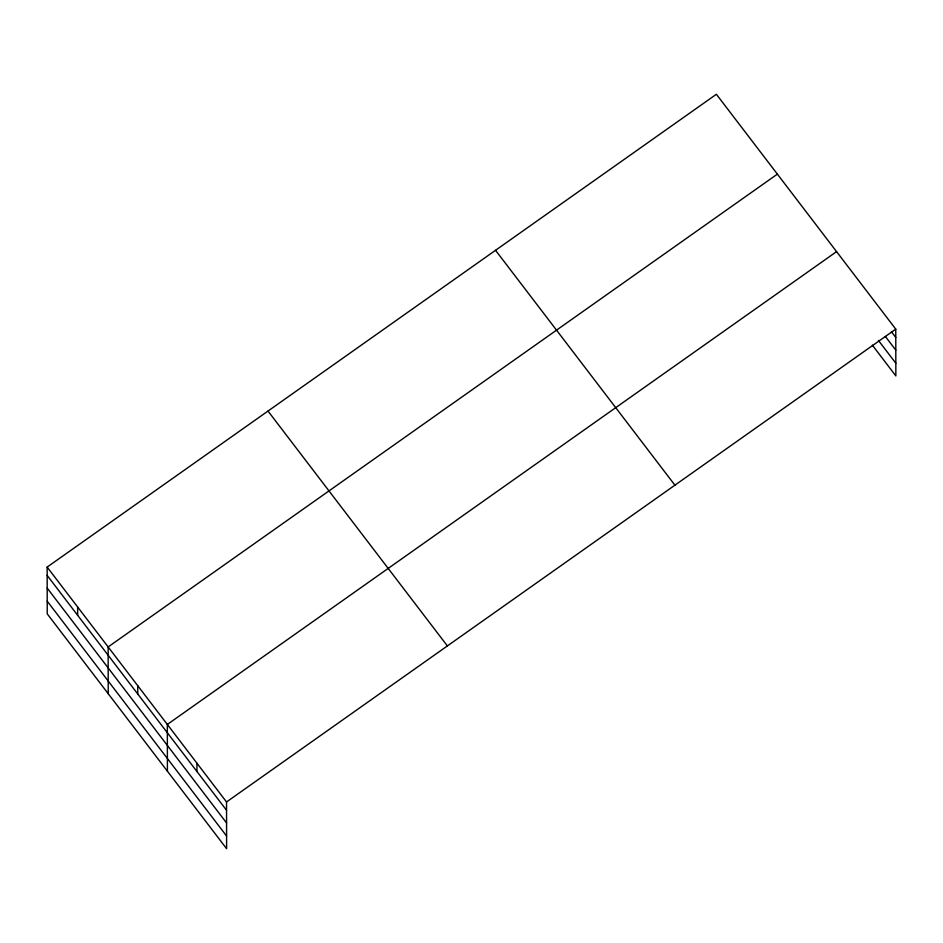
<?xml version="1.0" encoding="UTF-8"?>
<svg xmlns="http://www.w3.org/2000/svg" width="943" height="943" viewBox="0 0 943 943"><rect width="100%" height="100%" fill="white"/><g stroke="black" fill="none" stroke-linecap="round" stroke-linejoin="round"><path stroke-width="1.41" d="M47.15 567.085L226.532 801.963L226.615 848.724L47.233 613.858L47.15 567.085L716.385 94.276L895.767 329.142L895.85 375.915L872.346 345.138M777.374 174.125L108.139 646.945L108.221 693.718M836.571 251.64L167.335 724.448L167.418 771.221M226.532 801.963L895.767 329.142M891.43 331.747L895.779 337.453M885.359 336.462L895.803 350.136M878.416 340.423L895.826 363.22M495.535 250.296L674.917 485.173M268.001 411.054L447.383 645.931M47.162 575.395L226.544 810.261M47.185 588.09L226.568 822.956M47.209 601.163L226.591 836.028M196.934 763.205L196.946 771.504M137.737 685.691L137.749 694.001M77.644 607.009L77.656 615.319"/></g></svg>
